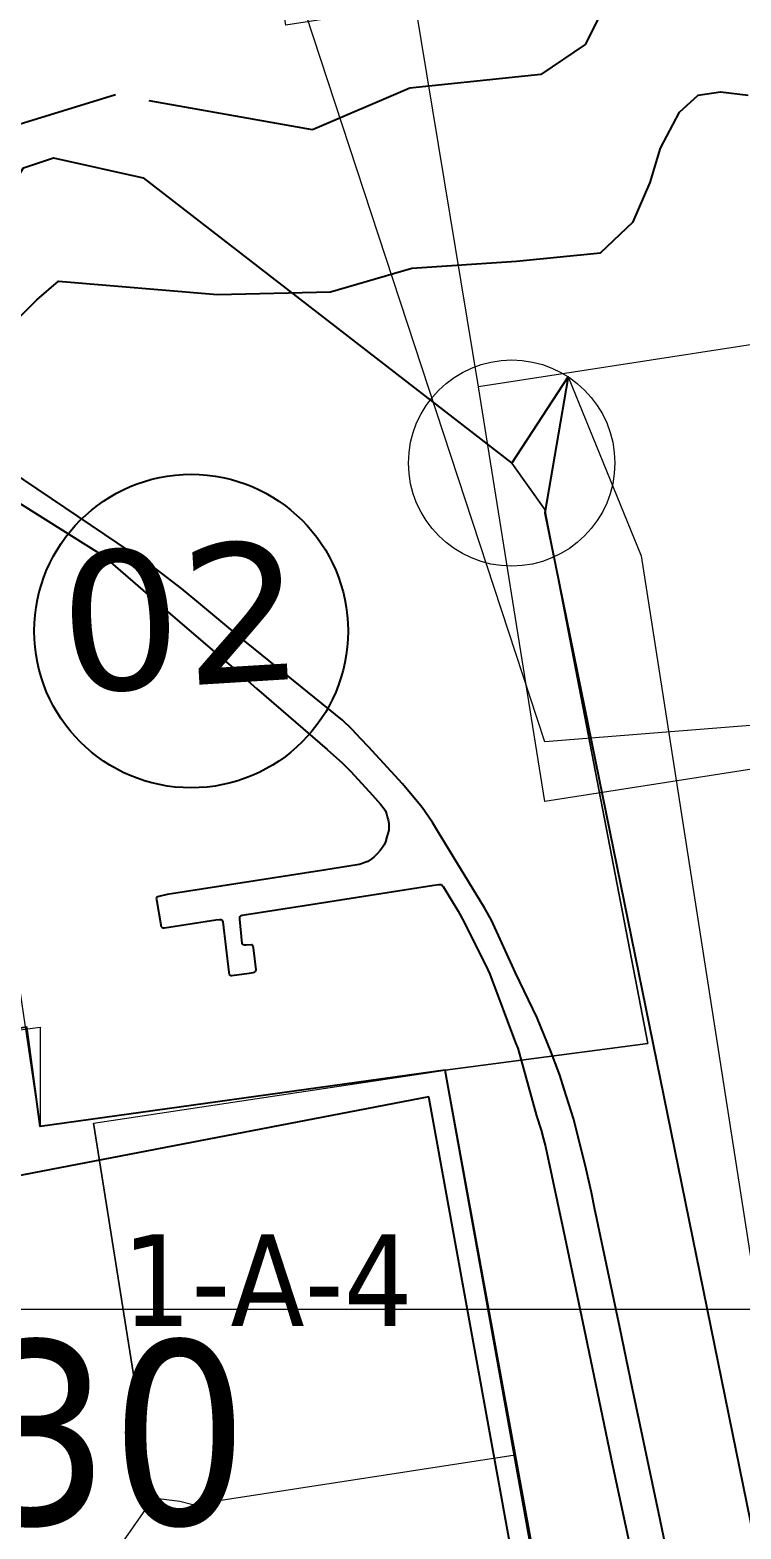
# Model space of a CAD drawing. Header units: metres. Extents: x 2 to 659295185, y -28 to 1124222152.
# Drawn here: x 655750.9 to 655965.1, y 1126763.7 to 1127215.5 of the extents above; entities that cross this region are included whole.
import ezdxf

# ---------------------------------------------------------------- set-up
doc = ezdxf.new("R2010")
doc.units = ezdxf.units.M
doc.header["$MEASUREMENT"] = 0
doc.linetypes.add('HIDDEN', pattern=[0.375, 0.25, -0.125])
for name, color, linetype in [('CERCA', 7, 'CONTINUOUS'), ('CURVAS', 2, 'CONTINUOUS'), ('División Parroquial', 130, 'CONTINUOUS'), ('MANZANA', 30, 'CONTINUOUS'), ('Numero de manzana', 6, 'CONTINUOUS'), ('Parcelas', 140, 'CONTINUOUS'), ('TEXTOS', 7, 'CONTINUOUS')]:
    doc.layers.add(name, color=color, linetype=linetype)
doc.layers.add('Limite Municipio', color=1, linetype='HIDDEN', lineweight=30)
doc.layers.add('PARCELA', color=140, linetype='CONTINUOUS', lineweight=40)
doc.styles.add('ROMAN', font='verdana.ttf')
doc.styles.get("Standard").update_dxf_attribs({"font": 'tahoma.ttf'})

msp = doc.modelspace()

# ---------------------------------------------------------------- linework, layer by layer
at = {"layer": 'CERCA', "lineweight": 0}
msp.add_line((653807.4947, 1126830.69), (662151.2419, 1126827.7709), dxfattribs=at)
at = {"layer": 'CURVAS', "lineweight": 0}
for points in [[(655821, 1127260), (655965, 1127279), (655965, 1127249), (656087, 1127266), (656132, 1127019), (655906, 1127001), (655821, 1127260)], [(655821, 1127260), (655965, 1127279), (655965, 1127249), (656087, 1127266), (656132, 1127019), (655906, 1127001), (655821, 1127260)], [(655821, 1127260), (655961, 1127279), (655965, 1127249), (656087, 1127266), (656108, 1127150), (656110, 1127137), (656122, 1127071), (656132, 1127019), (656021, 1127001), (655906, 1126983), (655886, 1127108), (655867, 1127223), (655828, 1127217), (655821, 1127260)], [(655981, 1127250), (655981, 1127250), (655999, 1127137), (655990, 1127124), (655886, 1127108)], [(655665, 1127144), (655669, 1127141), (655682, 1127133), (655694, 1127128), (655710, 1127124), (655723, 1127131), (655742, 1127163), (655749, 1127174), (655758, 1127177), (655785, 1127171), (655896, 1127085), (655906, 1127071), (655937, 1126910), (655876, 1126902), (655754, 1126885), (655748, 1126926), (655697, 1126919), (655665, 1127144)], [(655876, 1126902), (655937, 1126910), (655906, 1127071), (655896, 1127085), (655913, 1127111), (655935, 1127057), (656021, 1126505)], [(655610, 1126896), (655754, 1126915), (655754, 1126885), (655876, 1126902), (655921, 1126655), (655695, 1126637), (655610, 1126896)], [(655610, 1126896), (655750, 1126915), (655754, 1126885), (655876, 1126902), (655897, 1126786), (655899, 1126773), (655911, 1126707), (655921, 1126655), (655810, 1126637), (655695, 1126619), (655675, 1126744), (655656, 1126859), (655617, 1126853), (655610, 1126896)], [(655770, 1126886), (655876, 1126902), (655897, 1126786), (655800, 1126771), (655796, 1126772), (655788, 1126773), (655770, 1126886)], [(655911, 1126707), (655876, 1126902)], [(655770, 1126886), (655770, 1126886), (655788, 1126773), (655779, 1126760), (655675, 1126744)]]:
    msp.add_lwpolyline(points, dxfattribs=at)
at = {"layer": 'División Parroquial', "color": 1, "flags": 128}
msp.add_lwpolyline([(655740.8432, 1127122.0382), (655753.0058, 1127134.1858), (655759.4953, 1127139.8646), (655807.3459, 1127135.8054), (655841.4178, 1127136.6253), (655865.9327, 1127143.7538), (655897.44, 1127145.8134), (655922.7548, 1127148.3929), (655932.5756, 1127157.691), (655937.7375, 1127169.5586), (655940.8379, 1127179.8865), (655946.5193, 1127190.7242), (655952.2007, 1127195.8832), (655958.921, 1127196.913), (655967.1834, 1127195.8832)], dxfattribs=at)
at = {"layer": 'Limite Municipio', "color": 4, "linetype": 'HIDDEN', "lineweight": -3, "ltscale": 200}
msp.add_lwpolyline([(655932.1357, 1127239.0381), (655918.1211, 1127211.1036), (655904.7306, 1127202.0956), (655865.2774, 1127197.939), (655836.0366, 1127185.3825), (655776.6583, 1127195.9674), (655745.0431, 1127186.2377), (655718.6126, 1127155.4493), (655690.3502, 1127151.9542), (655675.0958, 1127163.9987), (655663.6217, 1127198.0172), (655644.6504, 1127249.919)], dxfattribs=at)
at = {"layer": 'MANZANA', "linetype": 'Continuous', "lineweight": -2}
for p, q in [((655761.459, 1127071.5678), (655730.6938, 1127092.3336)), ((655789.264, 1127052.7817), (655761.459, 1127071.5678)), ((655796.5204, 1127047.1728), (655789.264, 1127052.7817)), ((655801.138, 1127043.3236), (655796.5204, 1127047.1728)), ((655815.6507, 1127031.326), (655801.138, 1127043.3236)), ((655828.1844, 1127021.2081), (655815.6507, 1127031.326)), ((655845.0142, 1127007.4609), (655828.1844, 1127021.2081)), ((655847.8755, 1127004.8114), (655845.0142, 1127007.4609)), ((655850.5142, 1127001.842), (655847.8755, 1127004.8114)), ((655852.823, 1126999.4225), (655850.5142, 1127001.842)), ((655863.0643, 1126988.2948), (655852.823, 1126999.4225)), ((655869.0096, 1126981.1263), (655863.0643, 1126988.2948)), ((655872.1018, 1126976.6072), (655869.0096, 1126981.1263)), ((655873.6437, 1126974.1777), (655872.1018, 1126976.6072)), ((655887.7689, 1126950.9124), (655873.6437, 1126974.1777)), ((655889.8716, 1126947.2631), (655887.7689, 1126950.9124)), ((655897.1691, 1126931.3764), (655889.8716, 1126947.2631)), ((655903.6916, 1126917.7991), (655897.1691, 1126931.3764)), ((655907.9052, 1126907.4213), (655903.6916, 1126917.7991)), ((655909.1256, 1126904.2219), (655907.9052, 1126907.4213)), ((655910.4532, 1126900.4627), (655909.1256, 1126904.2219)), ((655911.789, 1126896.2635), (655910.4532, 1126900.4627)), ((655914.5679, 1126887.4353), (655911.789, 1126896.2635)), ((655917.3467, 1126876.7175), (655914.5679, 1126887.4353)), ((655918.4682, 1126872.1884), (655917.3467, 1126876.7175)), ((655920.0349, 1126865.1099), (655918.4682, 1126872.1884)), ((655920.9254, 1126860.4708), (655920.0349, 1126865.1099)), ((655928.5363, 1126824.4481), (655920.9254, 1126860.4708)), ((655932.3459, 1126806.0019), (655928.5363, 1126824.4481)), ((655940.7319, 1126766.44), (655932.3459, 1126806.0019)), ((655948.5655, 1126729.0876), (655940.7319, 1126766.44))]:
    msp.add_line(p, q, dxfattribs=at)
at = {"layer": 'MANZANA', "lineweight": -2}
for p, q in [((655732.1615, 1127082.6156), (655767.7589, 1127060.3201)), ((655767.7589, 1127060.3201), (655770.9418, 1127058.3405)), ((655770.9418, 1127058.3405), (655775.1224, 1127055.1512)), ((655775.1224, 1127055.1512), (655793.1561, 1127039.5244)), ((655793.1561, 1127039.5244), (655812.1792, 1127023.1277)), ((655812.1792, 1127023.1277), (655819.114, 1127017.0789)), ((655819.114, 1127017.0789), (655840.446, 1126998.7027)), ((655840.446, 1126998.7027), (655845.0719, 1126994.5135)), ((655845.0719, 1126994.5135), (655847.5951, 1126991.984)), ((655847.5951, 1126991.984), (655854.0928, 1126984.9355)), ((655854.0928, 1126984.9355), (655856.5171, 1126982.176)), ((655856.5171, 1126982.176), (655857.6221, 1126980.7463)), ((655857.6221, 1126980.7463), (655857.9519, 1126980.1964)), ((655857.9519, 1126980.1964), (655858.2817, 1126979.3166)), ((655858.2817, 1126979.3166), (655858.6198, 1126978.0969)), ((655858.6198, 1126978.0969), (655858.8425, 1126977.437)), ((655858.8425, 1126977.437), (655858.9496, 1126976.3272)), ((655858.9496, 1126976.3272), (655858.9579, 1126975.2275)), ((655858.9579, 1126975.2275), (655858.9579, 1126974.3376)), ((655857.9931, 1126970.7984), (655857.5561, 1126969.9085)), ((655858.4219, 1126972.348), (655857.9931, 1126970.7984)), ((655858.7435, 1126973.3378), (655858.4219, 1126972.348)), ((655858.9579, 1126974.3376), (655858.7435, 1126973.3378)), ((655854.5051, 1126966.2493), (655853.6311, 1126965.5794)), ((655855.4864, 1126967.2491), (655854.5051, 1126966.2493)), ((655856.3605, 1126968.2489), (655855.4864, 1126967.2491)), ((655857.0119, 1126969.0187), (655856.3605, 1126968.2489)), ((655857.5561, 1126969.9085), (655857.0119, 1126969.0187)), ((655839.3988, 1126962.3101), (655792.216, 1126954.9116)), ((655850.0194, 1126964.0097), (655839.3988, 1126962.3101)), ((655850.7863, 1126964.2397), (655850.0194, 1126964.0097)), ((655851.7758, 1126964.5696), (655850.7863, 1126964.2397)), ((655852.6498, 1126964.9096), (655851.7758, 1126964.5696)), ((655853.6311, 1126965.5794), (655852.6498, 1126964.9096)), ((655835.5067, 1126951.8922), (655872.5141, 1126957.811)), ((655872.5141, 1126957.811), (655874.0478, 1126957.921)), ((655874.0478, 1126957.921), (655874.4848, 1126957.931)), ((655874.4848, 1126957.931), (655874.8147, 1126957.931)), ((655874.8147, 1126957.931), (655875.1445, 1126957.601)), ((655875.1445, 1126957.601), (655875.3589, 1126957.3811)), ((655875.3589, 1126957.3811), (655879.8858, 1126949.8826)), ((655789.0414, 1126954.0118), (655788.9342, 1126953.7918)), ((655788.9342, 1126953.7918), (655789.0414, 1126953.4619)), ((655789.1486, 1126954.1217), (655789.0414, 1126954.0118)), ((655789.0414, 1126953.4619), (655790.2783, 1126945.8334)), ((655789.3712, 1126954.2317), (655789.1486, 1126954.1217)), ((655789.6928, 1126954.3517), (655789.3712, 1126954.2317)), ((655792.216, 1126954.9116), (655789.6928, 1126954.3517)), ((655814.1582, 1126948.153), (655814.2654, 1126948.3729)), ((655814.1582, 1126947.933), (655814.1582, 1126948.153)), ((655814.1582, 1126947.4831), (655814.1582, 1126947.933)), ((655814.2654, 1126948.3729), (655814.4798, 1126948.5929)), ((655814.4798, 1126948.5929), (655814.8096, 1126948.7029)), ((655814.8096, 1126948.7029), (655835.5067, 1126951.8922)), ((655879.8858, 1126949.8826), (655881.7659, 1126946.4533)), ((655790.2783, 1126945.8334), (655790.2865, 1126945.3935)), ((655790.2865, 1126945.3935), (655790.5009, 1126945.1736)), ((655790.5009, 1126945.1736), (655790.6163, 1126945.0636)), ((655790.6163, 1126945.0636), (655791.0534, 1126944.9536)), ((655791.0534, 1126944.9536), (655791.3832, 1126944.9536)), ((655791.3832, 1126944.9536), (655806.9266, 1126947.3431)), ((655806.9266, 1126947.3431), (655808.0233, 1126947.4631)), ((655808.0233, 1126947.4631), (655808.4603, 1126947.4631)), ((655808.4603, 1126947.4631), (655808.683, 1126947.3531)), ((655808.683, 1126947.3531), (655808.8974, 1126947.0232)), ((655808.8974, 1126947.0232), (655809.0128, 1126946.6933)), ((655809.0128, 1126946.6933), (655810.8351, 1126931.4364)), ((655814.8509, 1126940.1946), (655814.1582, 1126947.4831)), ((655881.7659, 1126946.4533), (655886.8453, 1126936.3054)), ((655814.9581, 1126939.9746), (655814.8509, 1126940.1946)), ((655815.1807, 1126939.7547), (655814.9581, 1126939.9746)), ((655815.5105, 1126939.6447), (655815.1807, 1126939.7547)), ((655816.0548, 1126939.6447), (655815.5105, 1126939.6447)), ((655817.5885, 1126939.7647), (655816.0548, 1126939.6447)), ((655817.8111, 1126939.7647), (655817.5885, 1126939.7647)), ((655818.0255, 1126939.5447), (655817.8111, 1126939.7647)), ((655818.141, 1126939.3248), (655818.0255, 1126939.5447)), ((655818.2482, 1126938.8749), (655818.141, 1126939.3248)), ((655819.048, 1126932.2462), (655818.2482, 1126938.8749)), ((655886.8453, 1126936.3054), (655888.1729, 1126933.5459)), ((655810.8351, 1126931.4364), (655810.9423, 1126930.8865)), ((655810.9423, 1126930.8865), (655811.0578, 1126930.7765)), ((655811.0578, 1126930.7765), (655811.2722, 1126930.5565)), ((655811.2722, 1126930.5565), (655811.4948, 1126930.5565)), ((655811.4948, 1126930.5565), (655811.7092, 1126930.5565)), ((655811.7092, 1126930.5565), (655816.9701, 1126931.2464)), ((655816.9701, 1126931.2464), (655818.1739, 1126931.4664)), ((655818.1739, 1126931.4664), (655818.5038, 1126931.5763)), ((655818.5038, 1126931.5763), (655818.8336, 1126931.6963)), ((655818.8336, 1126931.6963), (655818.9408, 1126931.9163)), ((655818.9408, 1126931.9163), (655819.048, 1126932.2462)), ((655888.1729, 1126933.5459), (655889.3933, 1126930.8965)), ((655889.3933, 1126930.8965), (655897.1526, 1126910.2507)), ((655897.1526, 1126910.2507), (655897.8206, 1126908.591)), ((655897.8206, 1126908.591), (655903.4937, 1126888.2652)), ((655903.4937, 1126888.2652), (655904.8295, 1126883.956)), ((655904.8295, 1126883.956), (655905.6046, 1126881.1966)), ((655905.6046, 1126881.1966), (655906.1654, 1126878.987)), ((655906.1654, 1126878.987), (655911.6488, 1126853.5722)), ((655911.6488, 1126853.5722), (655917.8002, 1126823.9582)), ((655917.8002, 1126823.9582), (655926.31, 1126783.4065)), ((655926.31, 1126783.4065), (655932.2387, 1126755.4522))]:
    msp.add_line(p, q, dxfattribs=at)
at = {"layer": 'MANZANA', "lineweight": -3}
for p, q in [((655871, 1126894), (655741, 1126869)), ((655953, 1126443), (655871, 1126894))]:
    msp.add_line(p, q, dxfattribs=at)
at = {"layer": 'Numero de manzana', "lineweight": -2}
msp.add_circle((655799.4665, 1127034.3555), 47.2457, dxfattribs=at)
at = {"layer": 'PARCELA', "lineweight": 0}
msp.add_circle((655896, 1127085), 31.0644, dxfattribs=at)
at = {"layer": 'Parcelas', "lineweight": -3}
for points in [[(655419, 1127192), (655460, 1127188), (655474, 1127191), (655514, 1127198), (655525, 1127198), (655555, 1127187), (655586, 1127186), (655598, 1127185), (655602, 1127183), (655634, 1127173), (655647, 1127162), (655669, 1127141), (655682, 1127133), (655694, 1127128), (655710, 1127124), (655723, 1127131), (655742, 1127163), (655749, 1127174), (655758, 1127177), (655785, 1127171), (655896, 1127085), (655913, 1127111), (655906, 1127070), (656021, 1126505)], [(655911, 1126707), (655876, 1126902), (655754, 1126885), (655750, 1126915), (655610, 1126895), (655542, 1126886), (655522, 1126883), (655518, 1126905), (655500, 1127010), (655490, 1127076), (655440, 1127069)]]:
    msp.add_lwpolyline(points, dxfattribs=at)

# ---------------------------------------------------------------- texts
at = {"layer": 'Numero de manzana', "lineweight": -2, "style": 'ROMAN'}
msp.add_text('02', height=41.99533, rotation=3.491535, dxfattribs=at).set_placement((655761.1705, 1127015.7032))
at = {"layer": 'TEXTOS', "linetype": 'HIDDEN', "lineweight": 40, "attachment_point": 1}
for s, insert, char_height, width in [('1-A-4', (655778.6954, 1126852.5667), 27.69936, 151.312185), ('sector 30', (655510.1506, 1126820.5508), 55.39872, 745.449546)]:
    msp.add_mtext(s, dxfattribs=dict(at, insert=insert, char_height=char_height, width=width))

doc.saveas('drawing.dxf')
